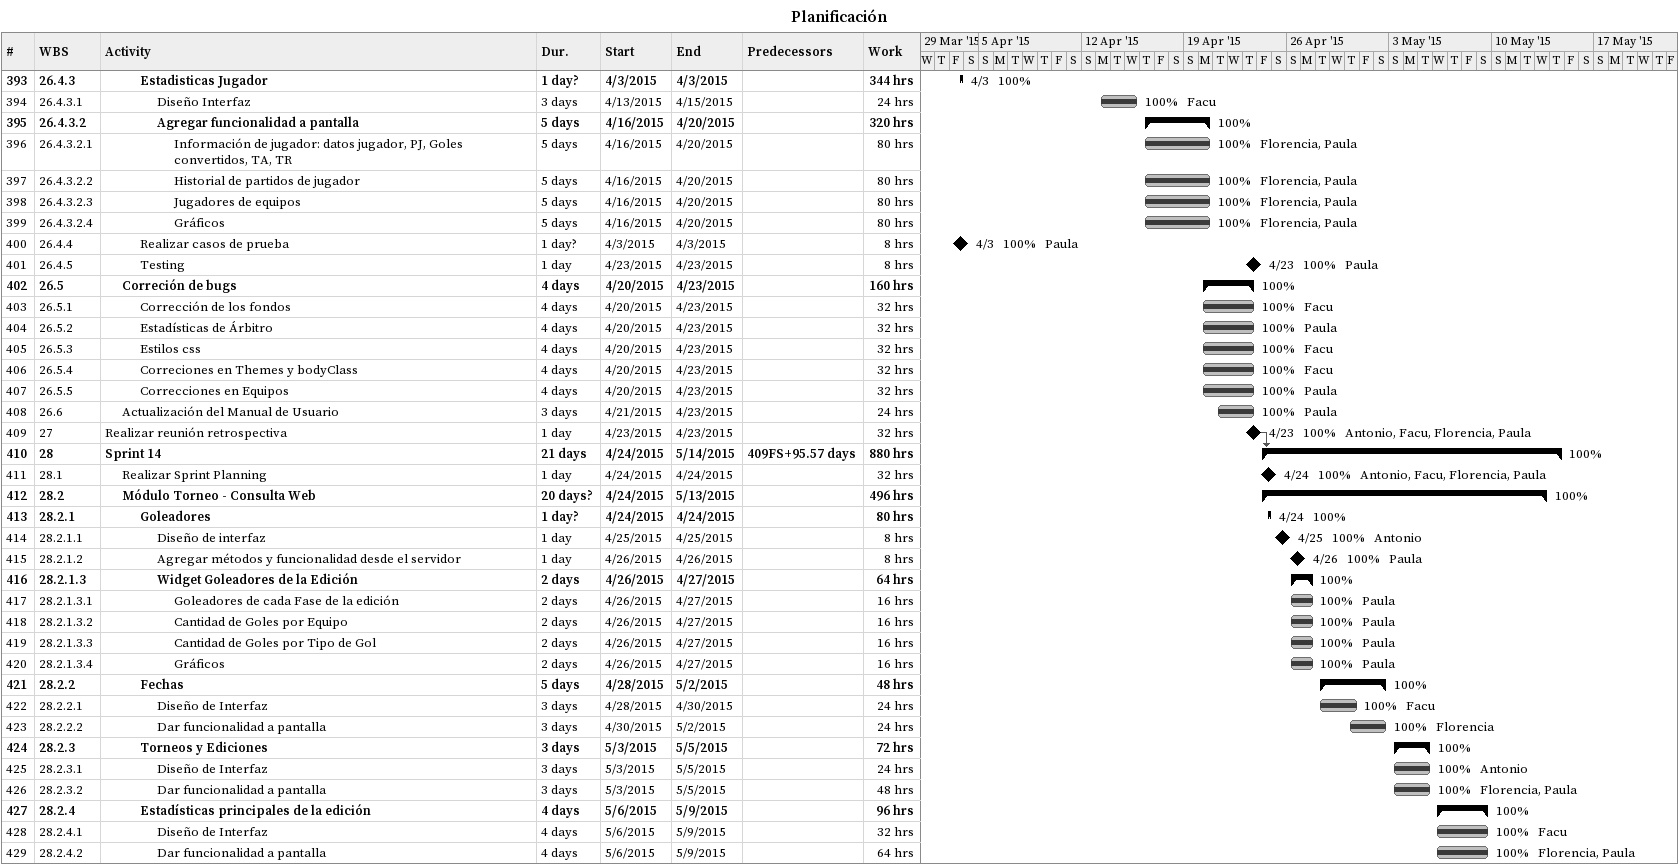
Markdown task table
Planificación

| ID | WBS | Task | Duration | Start | Finish | Predecessors | Resources | % complete | Work (h) |
|---|---|---|---|---|---|---|---|---|---|
| 393 | 26.4.3 | **Estadisticas Jugador** | 1d? | 2015-04-03 | 2015-04-03 |  |  | 100 | 344 |
| 394 | 26.4.3.1 | Diseño Interfaz | 3d | 2015-04-13 | 2015-04-15 |  | Facu | 100 | 24 |
| 395 | 26.4.3.2 | **Agregar funcionalidad a pantalla** | 5d | 2015-04-16 | 2015-04-20 |  |  | 100 | 320 |
| 396 | 26.4.3.2.1 | Información de jugador: datos jugador, PJ, Goles convertidos, TA, TR | 5d | 2015-04-16 | 2015-04-20 |  | Florencia, Paula | 100 | 80 |
| 397 | 26.4.3.2.2 | Historial de partidos de jugador | 5d | 2015-04-16 | 2015-04-20 |  | Florencia, Paula | 100 | 80 |
| 398 | 26.4.3.2.3 | Jugadores de equipos | 5d | 2015-04-16 | 2015-04-20 |  | Florencia, Paula | 100 | 80 |
| 399 | 26.4.3.2.4 | Gráficos | 5d | 2015-04-16 | 2015-04-20 |  | Florencia, Paula | 100 | 80 |
| 400 | 26.4.4 | Realizar casos de prueba | 1d? | 2015-04-03 | 2015-04-03 |  | Paula | 100 | 8 |
| 401 | 26.4.5 | Testing | 1d | 2015-04-23 | 2015-04-23 |  | Paula | 100 | 8 |
| 402 | 26.5 | **Correción de bugs** | 4d | 2015-04-20 | 2015-04-23 |  |  | 100 | 160 |
| 403 | 26.5.1 | Corrección de los fondos | 4d | 2015-04-20 | 2015-04-23 |  | Facu | 100 | 32 |
| 404 | 26.5.2 | Estadísticas de Árbitro | 4d | 2015-04-20 | 2015-04-23 |  | Paula | 100 | 32 |
| 405 | 26.5.3 | Estilos css | 4d | 2015-04-20 | 2015-04-23 |  | Facu | 100 | 32 |
| 406 | 26.5.4 | Correciones en Themes y bodyClass | 4d | 2015-04-20 | 2015-04-23 |  | Facu | 100 | 32 |
| 407 | 26.5.5 | Correcciones en Equipos | 4d | 2015-04-20 | 2015-04-23 |  | Paula | 100 | 32 |
| 408 | 26.6 | Actualización del Manual de Usuario | 3d | 2015-04-21 | 2015-04-23 |  | Paula | 100 | 24 |
| 409 | 27 | Realizar reunión retrospectiva | 1d | 2015-04-23 | 2015-04-23 |  | Antonio, Facu, Florencia, Paula | 100 | 32 |
| 410 | 28 | **Sprint 14** | 21d | 2015-04-24 | 2015-05-14 | 409FS+95.57d |  | 100 | 880 |
| 411 | 28.1 | Realizar Sprint Planning | 1d | 2015-04-24 | 2015-04-24 |  | Antonio, Facu, Florencia, Paula | 100 | 32 |
| 412 | 28.2 | **Módulo Torneo - Consulta Web** | 20d? | 2015-04-24 | 2015-05-13 |  |  | 100 | 496 |
| 413 | 28.2.1 | **Goleadores** | 1d? | 2015-04-24 | 2015-04-24 |  |  | 100 | 80 |
| 414 | 28.2.1.1 | Diseño de interfaz | 1d | 2015-04-25 | 2015-04-25 |  | Antonio | 100 | 8 |
| 415 | 28.2.1.2 | Agregar métodos y funcionalidad desde el servidor | 1d | 2015-04-26 | 2015-04-26 |  | Paula | 100 | 8 |
| 416 | 28.2.1.3 | **Widget Goleadores de la Edición** | 2d | 2015-04-26 | 2015-04-27 |  |  | 100 | 64 |
| 417 | 28.2.1.3.1 | Goleadores de cada Fase de la edición | 2d | 2015-04-26 | 2015-04-27 |  | Paula | 100 | 16 |
| 418 | 28.2.1.3.2 | Cantidad de Goles por Equipo | 2d | 2015-04-26 | 2015-04-27 |  | Paula | 100 | 16 |
| 419 | 28.2.1.3.3 | Cantidad de Goles por Tipo de Gol | 2d | 2015-04-26 | 2015-04-27 |  | Paula | 100 | 16 |
| 420 | 28.2.1.3.4 | Gráficos | 2d | 2015-04-26 | 2015-04-27 |  | Paula | 100 | 16 |
| 421 | 28.2.2 | **Fechas** | 5d | 2015-04-28 | 2015-05-02 |  |  | 100 | 48 |
| 422 | 28.2.2.1 | Diseño de Interfaz | 3d | 2015-04-28 | 2015-04-30 |  | Facu | 100 | 24 |
| 423 | 28.2.2.2 | Dar funcionalidad a pantalla | 3d | 2015-04-30 | 2015-05-02 |  | Florencia | 100 | 24 |
| 424 | 28.2.3 | **Torneos y Ediciones** | 3d | 2015-05-03 | 2015-05-05 |  |  | 100 | 72 |
| 425 | 28.2.3.1 | Diseño de Interfaz | 3d | 2015-05-03 | 2015-05-05 |  | Antonio | 100 | 24 |
| 426 | 28.2.3.2 | Dar funcionalidad a pantalla | 3d | 2015-05-03 | 2015-05-05 |  | Florencia, Paula | 100 | 48 |
| 427 | 28.2.4 | **Estadísticas principales de la edición** | 4d | 2015-05-06 | 2015-05-09 |  |  | 100 | 96 |
| 428 | 28.2.4.1 | Diseño de Interfaz | 4d | 2015-05-06 | 2015-05-09 |  | Facu | 100 | 32 |
| 429 | 28.2.4.2 | Dar funcionalidad a pantalla | 4d | 2015-05-06 | 2015-05-09 |  | Florencia, Paula | 100 | 64 |
